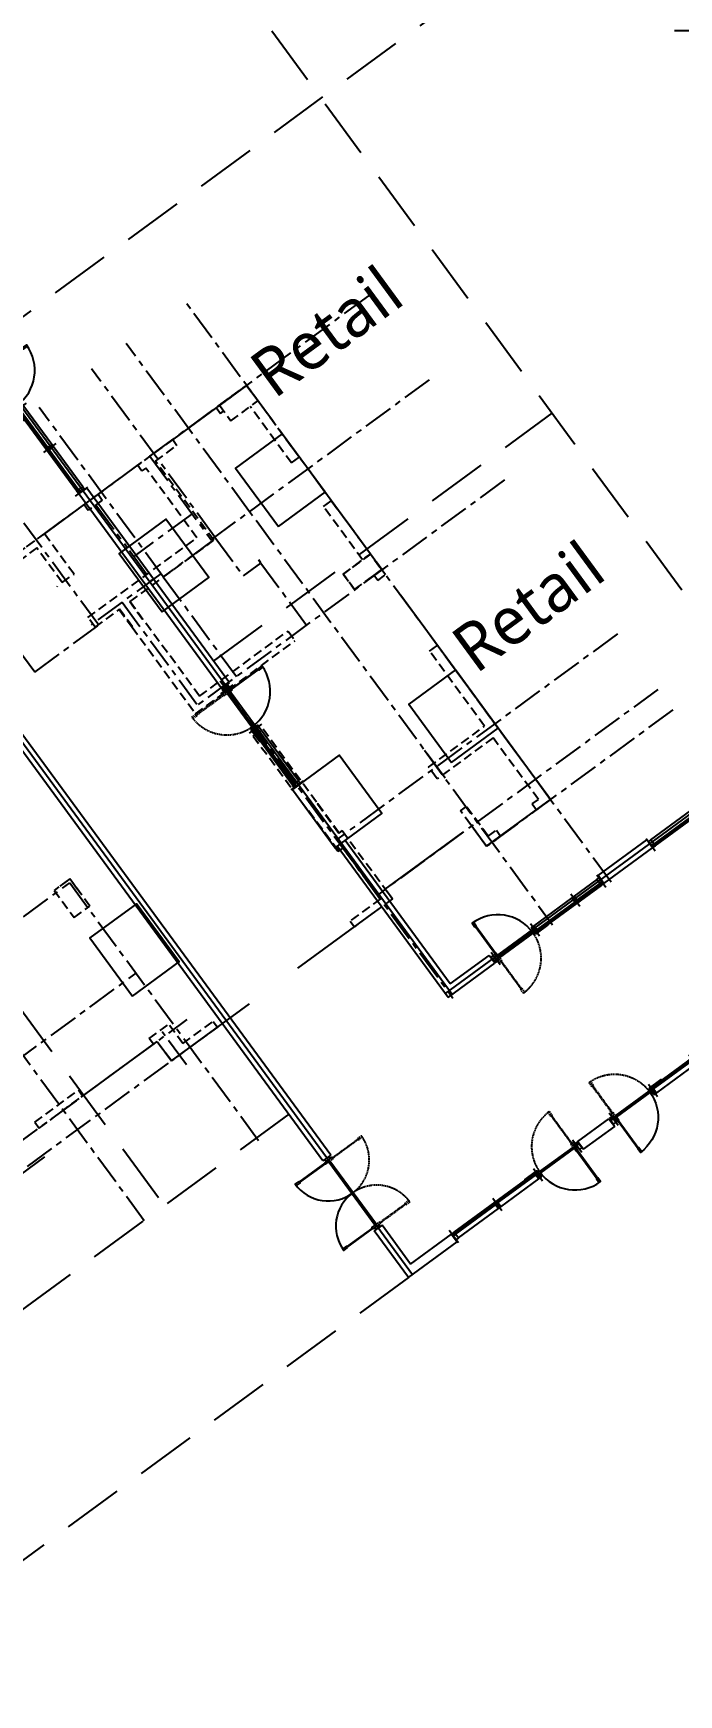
# Model space of a CAD drawing. Header units: millimetres. Extents: x 75184266 to 76346726, y -35077925 to -33679385.
# Drawn here: x 75516360 to 75529745, y -34980433 to -34945966 of the extents above; entities that cross this region are included whole.
import ezdxf
from ezdxf.enums import TextEntityAlignment as Align

# ---------------------------------------------------------------- set-up
doc = ezdxf.new("R2010")
doc.units = ezdxf.units.MM
doc.header["$LTSCALE"] = 50
doc.header["$MEASUREMENT"] = 0
doc.header["$PDMODE"] = 1
doc.header["$PDSIZE"] = -3
for name, pattern in [('CENTER', [2, 1.25, -0.25, 0.25, -0.25]), ('HIDDEN2', [0.1875, 0.125, -0.0625]), ('XR-1F-PLAN$0$CEN', [62, 60, -1, 0, -1]), ('XR-1F-PLAN$0$HIDDEN', [0.375, 0.25, -0.125]), ('XR-지하3층$0$H', [1.3, 0.8, -0.5]), ('XR-지하3층$0$HIDDEN', [0.375, 0.25, -0.125])]:
    doc.linetypes.add(name, pattern=pattern)
doc.layers.get('0').update_dxf_attribs({"linetype": 'CONTINUOUS'})
doc.layers.get('Defpoints').update_dxf_attribs({"color": 51, "linetype": 'CONTINUOUS'})
for name, color, linetype in [('AA-MKXS', 3, 'CONTINUOUS'), ('CEN', 1, 'CENTER'), ('XR-1F-PLAN$0$A-CEN02', 27, 'XR-1F-PLAN$0$CEN'), ('XR-1F-PLAN$0$A-DOR-FRAME', 7, 'CONTINUOUS'), ('XR-1F-PLAN$0$A-DOR-GL', 142, 'CONTINUOUS'), ('XR-1F-PLAN$0$A-DOR-HID', 9, 'XR-1F-PLAN$0$HIDDEN'), ('XR-1F-PLAN$0$A-DOR-TRACE', 8, 'CONTINUOUS'), ('XR-1F-PLAN$0$A-FRAME', 1, 'CONTINUOUS'), ('XR-1F-PLAN$0$A-HDCP7', 7, 'CONTINUOUS'), ('XR-1F-PLAN$0$A-WIN-ELE8', 8, 'CONTINUOUS'), ('XR-지하3층$0$CON', 2, 'CONTINUOUS'), ('XR-지하3층$0$난간', 6, 'CONTINUOUS')]:
    doc.layers.add(name, color=color, linetype=linetype)
doc.layers.add('건축', color=8, linetype='CONTINUOUS', plot=False)
doc.styles.add('XR-지하3층$0$돋움', font='', dxfattribs={"width": 0.9})
doc.styles.add('XR-지하3층$0$맑은고딕', font='')
doc.styles.get('XR-지하3층$0$돋움').set_extended_font_data('Dotum')
doc.styles.get('XR-지하3층$0$맑은고딕').set_extended_font_data('Malgun Gothic')
doc.dimstyles.new('XR-지하3층$0$20110829_평면도_면적조정$0$std_style', dxfattribs={"dimscale": 400, "dimtxt": 3, "dimasz": 1, "dimexe": 1.5, "dimexo": 2, "dimgap": 1, "dimtad": 1, "dimtoh": 1, "dimdec": 0, "dimzin": 0, "dimdsep": 46, "dimtxsty": 'XR-지하3층$0$돋움', "dimblk": 'XR-지하3층$0$20110829_평면도_면적조정$0$01420DDOT01', "dimblk1": 'XR-지하3층$0$20110829_평면도_면적조정$0$01420DDOT01', "dimblk2": 'XR-지하3층$0$20110829_평면도_면적조정$0$01420DDOT01', "dimcen": 2.5, "dimdle": 8, "dimclrd": 256, "dimclre": 256, "dimclrt": 256, "dimadec": 0, "dimazin": 0, "dimtfac": 1, "dimtdec": 0, "dimtix": 1, "dimtmove": 2, "dimatfit": 3, "dimldrblk": 'XR-지하3층$0$20110829_평면도_면적조정$0$_ClosedBlank', "dimfxl": 1, "dimtolj": 1, "dimtzin": 0, "dimlwd": -1, "dimlwe": -1, "dimarcsym": 0})

# ---------------------------------------------------------------- blocks, each defined once
blk = doc.blocks.new('XR-지하3층$0$에스컬레이터')
at = {"layer": 'XR-지하3층$0$난간'}
for p, q in [((-6134, 2778), (-6134, 2528)), ((4171, 2778), (-6134, 2778)), ((-6084, 2528), (-6134, 2528)), ((-6084, 2728), (-6084, 2528)), ((4135, 2728), (-6084, 2728)), ((-5334, 1177), (-5334, 2527)), ((3860, 2355), (-5334, 2343)), ((-5334, 1853), (3489, 1849)), ((-6133, 928), (-6133, 1178)), ((-6083, 1178), (-6133, 1178)), ((-6083, 978), (-6083, 1178)), ((3140, 1374), (-5334, 1363)), ((2812, 928), (-6133, 928)), ((2812, 928), (-6133, 928)), ((-6133, 927), (-6133, 677)), ((3070, 927), (-6133, 927)), ((3038, 978), (-6083, 978)), ((-6083, 877), (-6083, 677)), ((2477, 877), (-6083, 877)), ((-6083, 677), (-6133, 677)), ((-5333, -674), (-5334, 676)), ((2499, 503), (-5334, 493)), ((-5334, 3), (2129, -1)), ((-6132, -923), (-6132, -673)), ((-6082, -673), (-6132, -673)), ((-6082, -873), (-6082, -673)), ((1779, -478), (-5333, -487)), ((1452, -923), (-6132, -923)), ((1452, -923), (-6132, -923)), ((1488, -873), (-6082, -873))]:
    blk.add_line(p, q, dxfattribs=at)
at = {"layer": 'XR-지하3층$0$난간', "color": 8}
for p, q in [((13463, 2778), (4171, 2778)), ((13463, 2778), (13463, 2528)), ((13413, 2728), (4135, 2728)), ((12666, 1188), (12666, 2538)), ((13413, 2728), (13413, 2528)), ((13413, 2528), (13463, 2528)), ((15113, 2520), (15112, 1170)), ((3490, 1850), (12666, 1847)), ((13414, 978), (13414, 1178)), ((13414, 1178), (13464, 1178)), ((13464, 928), (13464, 1178)), ((13414, 978), (3038, 978)), ((13464, 928), (3070, 928)), ((13464, 928), (3070, 928)), ((13463, 927), (3070, 927)), ((13413, 877), (3103, 877)), ((13413, 877), (13413, 677)), ((13463, 927), (13463, 677)), ((12665, -679), (12667, 671)), ((13413, 677), (13463, 677)), ((15113, 669), (15112, -681)), ((2130, 0), (12666, -4)), ((13414, -873), (13414, -673)), ((13414, -673), (13464, -673)), ((13464, -923), (13464, -673)), ((13464, -923), (1452, -923)), ((13464, -923), (1452, -923)), ((13414, -873), (1488, -873))]:
    blk.add_line(p, q, dxfattribs=at)
at = {"layer": 'XR-지하3층$0$난간'}
for points in [[(2949, 1115), (5156, 4118)], [(3984, 2523), (-7781, 2529), (-7782, 1179), (2993, 1174)], [(2605, 646), (2450, 927), (3103, 877), (2949, 1115)], [(2625, 673), (-7781, 678), (-7782, -672), (1633, -676)], [(159, -2682), (2605, 646)]]:
    blk.add_lwpolyline(points, dxfattribs=at)
at = {"layer": 'XR-지하3층$0$난간', "color": 8}
for points in [[(15113, 2520), (3985, 2524)], [(2993, 1175), (15112, 1170)], [(15113, 669), (2625, 674)], [(1634, -675), (15112, -681)]]:
    blk.add_lwpolyline(points, dxfattribs=at)
blk = doc.blocks.new('XR-1F-PLAN$0$A$C10B20476')
at = {"layer": 'Defpoints'}
for p, q in [((134, 35), (110, 35)), ((110, 35), (110, 0)), ((134, 35), (134, 0))]:
    blk.add_line(p, q, dxfattribs=at)
at = {"layer": 'XR-1F-PLAN$0$A-CEN02', "linetype": 'Continuous'}
blk.add_line((318, 80), (0, 80), dxfattribs=at)
at = {"layer": 'XR-1F-PLAN$0$A-FRAME'}
for p, q in [((144, 80), (110, 80)), ((110, 56), (144, 56)), ((110, 43), (144, 43)), ((144, 20), (134, 20))]:
    blk.add_line(p, q, dxfattribs=at)
for points in [[(88, 20), (88, 80)], [(110, 35), (110, 80)], [(122, 48), (144, 48), (144, 20), (238, 20), (238, 80), (144, 80), (144, 51), (122, 51), (122, 48)]]:
    blk.add_lwpolyline(points, dxfattribs=at)
blk = doc.blocks.new('XR-1F-PLAN$0$A$C491451C1')
at = {"layer": 'Defpoints'}
for p, q in [((15, 208), (-20, 208)), ((15, 184), (-20, 184)), ((15, 184), (15, 208)), ((45, 208), (45, 184)), ((45, 208), (80, 208)), ((45, 184), (80, 184))]:
    blk.add_line(p, q, dxfattribs=at)
at = {"layer": 'XR-1F-PLAN$0$A-CEN02', "linetype": 'Continuous'}
blk.add_line((30, 0), (30, 318), dxfattribs=at)
at = {"layer": 'XR-1F-PLAN$0$A-FRAME'}
for p, q in [((0, 174), (0, 184)), ((24, 208), (24, 174)), ((37, 208), (37, 174)), ((60, 174), (60, 184))]:
    blk.add_line(p, q, dxfattribs=at)
for points in [[(0, 230), (60, 230)], [(29, 196), (29, 174), (0, 174), (0, 80), (60, 80), (60, 174), (32, 174), (32, 196), (29, 196)], [(15, 208), (45, 208)]]:
    blk.add_lwpolyline(points, dxfattribs=at)
blk = doc.blocks.new('XR-1F-PLAN$0$A$C7F517DA1')
at = {"layer": 'XR-1F-PLAN$0$A-DOR-FRAME', "ltscale": 0.5, "elevation": 0}
for points in [[(50, 1675), (60, 1675), (60, 1690), (75, 1690), (75, 1675), (85, 1675), (85, 1775), (50, 1775)], [(50, 925), (10, 925), (10, 825), (50, 825)], [(990, 925), (950, 925), (950, 825), (990, 825)]]:
    blk.add_lwpolyline(points, close=True, dxfattribs=at)
blk.add_lwpolyline([(50, 875), (50, 975), (60, 975), (60, 960), (75, 960), (75, 975), (85, 975), (85, 875), (50, 875)], dxfattribs=at)
at = {"layer": 'XR-1F-PLAN$0$A-DOR-GL', "elevation": 0}
blk.add_lwpolyline([(62, 962), (72, 962), (72, 1687), (62, 1687)], close=True, dxfattribs=at)
at = {"layer": 'XR-1F-PLAN$0$A-DOR-HID', "ltscale": 2, "elevation": 0}
blk.add_lwpolyline([(50, 875), (50, 775), (60, 775), (60, 790), (75, 790), (75, 775), (85, 775), (85, 875), (50, 875)], dxfattribs=at)
for points in [[(62, 788), (72, 788), (72, 63), (62, 63)], [(50, 75), (60, 75), (60, 60), (75, 60), (75, 75), (85, 75), (85, -25), (50, -25)]]:
    blk.add_lwpolyline(points, close=True, dxfattribs=at)
at = {"layer": 'XR-1F-PLAN$0$A-DOR-HID', "ltscale": 2}
blk.add_arc((50, 875, 0), 900, 270, 0, dxfattribs=at)
at = {"layer": 'XR-1F-PLAN$0$A-DOR-TRACE'}
blk.add_arc((50, 875, 0), 900, 0, 90, dxfattribs=at)
at = {"layer": 'XR-1F-PLAN$0$A-WIN-ELE8'}
for p, q in [((85, 890, 0), (950, 890, 0)), ((85, 860, 0), (950, 860, 0))]:
    blk.add_line(p, q, dxfattribs=at)
blk = doc.blocks.new('SW-4.05')
at = {"layer": 'AA-MKXS', "ltscale": 0.5}
for p, q in [((0, -200), (0, 0)), ((3250, -200, 0), (3250, 0, 0))]:
    blk.add_line(p, q, dxfattribs=at)
at = {"layer": 'XR-1F-PLAN$0$A-DOR-GL', "elevation": 0}
for points in [[(1095, -154), (1095, -178), (2105, -178), (2105, -154)], [(3195, -154), (3195, -178), (2135, -178), (2135, -154)]]:
    blk.add_lwpolyline(points, close=True, dxfattribs=at)
at = {"layer": 'XR-1F-PLAN$0$A-FRAME'}
for p, q in [((10, -200), (10, -178)), ((70, -200), (70, -178)), ((2090, -200), (2090, -178)), ((2150, -200), (2150, -178)), ((3180, -200, 0), (3180, -178, 0)), ((3240, -200, 0), (3240, -178, 0))]:
    blk.add_line(p, q, dxfattribs=at)
at = {"layer": 'XR-1F-PLAN$0$A-HDCP7', "elevation": 0}
blk.add_lwpolyline([(1350, -200), (1050, -200), (1050, -215), (1350, -215)], close=True, dxfattribs=at)
at = {"layer": 'XR-1F-PLAN$0$A-WIN-ELE8'}
for p, q in [((2090, -50, 0), (1110, -50, 0)), ((3180, -200, 0), (1110, -200, 0)), ((3180, -50, 0), (2150, -50, 0))]:
    blk.add_line(p, q, dxfattribs=at)
at = {"layer": 'XR-1F-PLAN$0$A-DOR-FRAME', "ltscale": 600, "extrusion": (0, 0, -1), "xscale": -1, "zscale": -1, "rotation": 2.5358915e-09}
blk.add_blockref('XR-1F-PLAN$0$A$C7F517DA1', (-60, -1025, 0), dxfattribs=at)
at = {"layer": 'XR-1F-PLAN$0$A-FRAME', "extrusion": (0, 0, -1), "zscale": -1, "rotation": 90.00000000253594}
blk.add_blockref('XR-1F-PLAN$0$A$C10B20476', (10, -288, 0), dxfattribs=at)
at = {"layer": 'XR-1F-PLAN$0$A-FRAME', "ltscale": 0.5, "extrusion": (0, 0, -1), "xscale": -1, "zscale": -1, "rotation": 180}
for p in [(-1110, 30, 0), (-2150, 30, 0)]:
    blk.add_blockref('XR-1F-PLAN$0$A$C491451C1', p, dxfattribs=at)
at = {"layer": 'XR-1F-PLAN$0$A-FRAME', "xscale": -1, "rotation": 269.999999997464}
blk.add_blockref('XR-1F-PLAN$0$A$C10B20476', (3160, -288, 0), dxfattribs=at)
blk = doc.blocks.new('SW-3.9')
at = {"layer": 'AA-MKXS', "ltscale": 0.5}
for p, q in [((0, 200), (0, 0)), ((2800, 200, 0), (2800, 0, 0))]:
    blk.add_line(p, q, dxfattribs=at)
at = {"layer": 'XR-1F-PLAN$0$A-DOR-GL', "elevation": 0}
for points in [[(1095, 154), (1095, 178), (2105, 178), (2105, 154)], [(2745, 154), (2745, 178), (2135, 178), (2135, 154)]]:
    blk.add_lwpolyline(points, close=True, dxfattribs=at)
at = {"layer": 'XR-1F-PLAN$0$A-FRAME'}
for p, q in [((10, 200), (10, 178)), ((70, 200), (70, 178)), ((2090, 200), (2090, 178)), ((2150, 200), (2150, 178)), ((2730, 200, 0), (2730, 178, 0)), ((2790, 200, 0), (2790, 178, 0))]:
    blk.add_line(p, q, dxfattribs=at)
at = {"layer": 'XR-1F-PLAN$0$A-HDCP7', "elevation": 0}
blk.add_lwpolyline([(1350, 200), (1050, 200), (1050, 215), (1350, 215)], close=True, dxfattribs=at)
at = {"layer": 'XR-1F-PLAN$0$A-WIN-ELE8'}
for p, q in [((2730, 200, 0), (1110, 200, 0)), ((2090, 50, 0), (1110, 50, 0)), ((2730, 50, 0), (2150, 50, 0))]:
    blk.add_line(p, q, dxfattribs=at)
at = {"layer": 'XR-1F-PLAN$0$A-DOR-FRAME', "ltscale": 600, "extrusion": (0, 0, -1), "zscale": -1, "rotation": 179.9999999825117}
blk.add_blockref('XR-1F-PLAN$0$A$C7F517DA1', (-60, 1025, 0), dxfattribs=at)
at = {"layer": 'XR-1F-PLAN$0$A-FRAME'}
for p, rotation in [((-10, 288, 0), 270.0000000174883), ((2710, 288, 0), 270.0000000174886)]:
    blk.add_blockref('XR-1F-PLAN$0$A$C10B20476', p, dxfattribs=dict(at, rotation=rotation))
at = {"layer": 'XR-1F-PLAN$0$A-FRAME', "ltscale": 0.5, "extrusion": (0, 0, -1), "zscale": -1}
for p in [(-1110, -30, 0), (-2150, -30, 0)]:
    blk.add_blockref('XR-1F-PLAN$0$A$C491451C1', p, dxfattribs=at)
blk = doc.blocks.new('XR-1F-PLAN$0$양개문')
at = {"layer": 'XR-1F-PLAN$0$A-DOR-FRAME', "ltscale": 0.5}
for points in [[(50, 800), (60, 800), (60, 815), (75, 815), (75, 800), (85, 800), (85, 900), (50, 900)], [(1750, 800), (1740, 800), (1740, 815), (1725, 815), (1725, 800), (1715, 800), (1715, 900), (1750, 900)], [(50, 100), (0, 100), (0, 0), (50, 0)], [(50, 150), (60, 150), (60, 135), (75, 135), (75, 150), (85, 150), (85, 50), (50, 50)], [(1750, 150), (1740, 150), (1740, 135), (1725, 135), (1725, 150), (1715, 150), (1715, 50), (1750, 50)], [(1800, 100), (1750, 100), (1750, 0), (1800, 0)]]:
    blk.add_lwpolyline(points, close=True, dxfattribs=at)
at = {"layer": 'XR-1F-PLAN$0$A-DOR-GL'}
for points in [[(62, 137), (72, 137), (72, 812), (62, 812)], [(1737, 137), (1727, 137), (1727, 812), (1737, 812)]]:
    blk.add_lwpolyline(points, close=True, dxfattribs=at)
at = {"layer": 'XR-1F-PLAN$0$A-DOR-HID', "ltscale": 2}
for points in [[(50, -50), (60, -50), (60, -35), (75, -35), (75, -50), (85, -50), (85, 50), (50, 50)], [(1750, -50), (1740, -50), (1740, -35), (1725, -35), (1725, -50), (1715, -50), (1715, 50), (1750, 50)], [(62, -37), (72, -37), (72, -712), (62, -712)], [(1737, -37), (1727, -37), (1727, -712), (1737, -712)], [(50, -700), (60, -700), (60, -715), (75, -715), (75, -700), (85, -700), (85, -800), (50, -800)], [(1750, -700), (1740, -700), (1740, -715), (1725, -715), (1725, -700), (1715, -700), (1715, -800), (1750, -800)]]:
    blk.add_lwpolyline(points, close=True, dxfattribs=at)
for centre, start, end in [((50, 50), 270, 0), ((1750, 50), 180, 270)]:
    blk.add_arc(centre, 850, start, end, dxfattribs=at)
at = {"layer": 'XR-1F-PLAN$0$A-DOR-TRACE'}
for centre, start, end in [((50, 50), 360, 90), ((1750, 50), 90, 180)]:
    blk.add_arc(centre, 850, start, end, dxfattribs=at)
at = {"layer": 'XR-1F-PLAN$0$A-WIN-ELE8'}
for p, q in [((1715, 65), (85, 65)), ((1715, 35), (85, 35))]:
    blk.add_line(p, q, dxfattribs=at)
blk = doc.blocks.new('A$C7F901E10')
at = {"layer": 'AA-MKXS', "ltscale": 0.5}
for p, q in [((100, -1600), (-100, -1600)), ((100, -4150), (-100, -4150))]:
    blk.add_line(p, q, dxfattribs=at)
at = {"layer": 'XR-1F-PLAN$0$A-DOR-GL', "elevation": 0}
blk.add_lwpolyline([(54, -3055), (78, -3055), (78, -1655), (54, -1655)], close=True, dxfattribs=at)
at = {"layer": 'XR-1F-PLAN$0$A-FRAME'}
for p, q in [((100, -1610), (78, -1610)), ((100, -1670), (78, -1670)), ((100, -4080), (78, -4080)), ((100, -4140), (78, -4140))]:
    blk.add_line(p, q, dxfattribs=at)
at = {"layer": 'XR-1F-PLAN$0$A-HDCP7', "elevation": 0}
blk.add_lwpolyline([(100, -2800), (100, -3100), (115, -3100), (115, -2800)], close=True, dxfattribs=at)
at = {"layer": 'XR-1F-PLAN$0$A-WIN-ELE8'}
for p, q in [((-50, -1670, 0), (-50, -3040, 0)), ((100, -1670, 0), (100, -3040, 0))]:
    blk.add_line(p, q, dxfattribs=at)
at = {"layer": 'XR-1F-PLAN$0$A-DOR-FRAME', "ltscale": 600, "extrusion": (0, 0, -1), "xscale": -1, "zscale": -1, "rotation": 270.0000000193868}
blk.add_blockref('XR-1F-PLAN$0$A$C7F517DA1', (-925, -4090, 0), dxfattribs=at)
at = {"layer": 'XR-1F-PLAN$0$A-FRAME', "xscale": -0.9999999999999998, "rotation": 359.999999980613}
blk.add_blockref('XR-1F-PLAN$0$A$C10B20476', (188, -1690, 0), dxfattribs=at)
at = {"layer": 'XR-1F-PLAN$0$A-FRAME', "ltscale": 0.5, "extrusion": (0, 0, -1), "xscale": -0.9999999999999998, "zscale": -0.9999999999999998, "rotation": 90.00000001938686}
blk.add_blockref('XR-1F-PLAN$0$A$C491451C1', (130, -3040, 0), dxfattribs=at)
at = {"layer": 'XR-1F-PLAN$0$A-FRAME', "extrusion": (0, 0, -1), "zscale": -0.9999999999999996}
blk.add_blockref('XR-1F-PLAN$0$A$C10B20476', (-188, -4160, 0), dxfattribs=at)
blk = doc.blocks.new('XR-지하3층$0$20110829_평면도_면적조정$0$01420DDOT01')
blk.add_line((-1.5, 0), (1.5, 0))
at = {"const_width": 0.5}
blk.add_lwpolyline([(-0.25, 0, 1), (0.25, 0, 1)], format="xyb", close=True, dxfattribs=at)
blk = doc.blocks.new('*D202')
at = {"layer": 'Defpoints', "color": 0, "transparency": 16777216}
for p in [(75609430, -34956528, 0), (75615339, -34964587), (75504911, -35033156, 0)]:
    blk.add_point(p, dxfattribs=at)
at = {"layer": '건축'}
for p, q in [((75609903, -34957173), (75615694, -34965071)), ((75511142, -35040979), (75615016, -34964824)), ((75505384, -35033801), (75511174, -35041699))]:
    blk.add_line(p, q, dxfattribs=at)
at = {"layer": '건축', "xscale": 400, "yscale": 400, "zscale": 400}
for p, rotation in [((75615339, -34964587), 36.24693456144445), ((75510820, -35041215), 216.2469345614445)]:
    blk.add_blockref('XR-지하3층$0$20110829_평면도_면적조정$0$01420DDOT01', p, dxfattribs=dict(at, rotation=rotation))
at = {"layer": '건축', "insert": (75562310, -35001852), "char_height": 1800, "attachment_point": 5, "rotation": 36.2469, "style": 'XR-지하3층$0$돋움'}
blk.add_mtext('\\A1;129600', dxfattribs=at)
blk = doc.blocks.new('XR-지하3층$0$20110829_평면도_면적조정$0$_ClosedBlank')
at = {"color": 0, "linetype": 'ByBlock', "lineweight": -2}
for p, q in [((-1, 0.167), (0, 0)), ((-1, 0.167), (-1, -0.167)), ((0, 0), (-1, -0.167))]:
    blk.add_line(p, q, dxfattribs=at)
blk = doc.blocks.new('XR-지하3층$0$기둥 0620')
at = {"layer": 'XR-지하3층$0$CON', "ltscale": 0.5}
blk.add_lwpolyline([(-600, 0), (600, 0), (600, 1500), (-600, 1500)], close=True, dxfattribs=at)

msp = doc.modelspace()

# ---------------------------------------------------------------- linework, layer by layer
at = {"layer": 'CEN', "ltscale": 10}
for p, q in [((75518779.6, -34954739.8), (75520050.9, -34956473.7)), ((75517658.6, -34955747.8), (75518319.2, -34956648.7)), ((75520050.9, -34956473.7), (75520845.3, -34955891.2)), ((75518353.4, -34956695.4), (75518811.7, -34957320.3)), ((75517116.8, -34963591.4), (75521034, -34968933.6))]:
    msp.add_line(p, q, dxfattribs=at)
for points in [[(75518779.6, -34954739.8), (75523324.7, -34951407.2)], [(75528340.3, -34963576.2), (75519497.8, -34951516.9)], [(75520845.3, -34955891.2), (75518288.2, -34952403.9)], [(75520127.5, -34956417.5), (75517570.4, -34952930.1)], [(75520845.3, -34955891.2), (75524596, -34953141)], [(75519056.6, -34957240), (75516481.7, -34953728.4)], [(75517717.6, -34958246.6), (75515131, -34954718.9)], [(75518606.2, -34954867), (75513052.8, -34958939)], [(75526130.5, -34955233.7), (75519766.9, -34959899.8)], [(75519654.7, -34955933.4), (75518445.1, -34956820.4)], [(75524898.8, -34961419.4), (75520845.3, -34955891.2)], [(75520068.7, -34956497.9), (75519056.6, -34957240)], [(75520127.5, -34956417.5), (75520718.9, -34957223.9)], [(75519009.3, -34957175.5), (75518202.8, -34957766.8)], [(75520718.9, -34957223.9), (75521081.8, -34956957.9)], [(75521081.8, -34956957.9), (75521034.4, -34956893.3)], [(75521081.8, -34956957.9), (75522024.9, -34958244.1)], [(75519056.6, -34957240), (75520573.3, -34959308.5)], [(75518202.8, -34957766.8), (75517561.6, -34958237)], [(75518202.8, -34957766.8), (75519766.9, -34959899.8)], [(75516391, -34959219.3), (75517717.6, -34958246.6)], [(75516391, -34959219.3), (75515918, -34958574.1)], [(75528472.1, -34958427.2), (75522652.8, -34962694.2)], [(75520237.3, -34959399.9), (75525062.1, -34965979.9)], [(75529314.7, -34959576.4), (75523495.5, -34963843.3)], [(75529625.2, -34959999.8), (75525761.5, -34962832.8)], [(75524473.1, -34960838.9), (75527130.6, -34964463.2)], [(75509708.9, -34969023.3), (75517116.8, -34963591.4)], [(75511083.7, -34970898.2), (75518491.6, -34965466.4)], [(75514743.8, -34965250.8), (75518699.3, -34970645.4)], [(75511911.5, -34972027.2), (75519553.3, -34966423.9)], [(75519537.4, -34967366.1), (75519034.5, -34966680.2)], [(75512207.2, -34972430.5), (75519728, -34966915.9)], [(75516593.2, -34969276.5), (75499337.8, -34981928.9)]]:
    msp.add_lwpolyline(points, dxfattribs=at)
at = {"layer": '건축', "linetype": 'XR-지하3층$0$HIDDEN', "ltscale": 100}
for p, q in [((75532024.7, -34960543.5), (75515942.2, -34938607.3)), ((75515311.5, -34952461.3), (75528537.8, -34942764.5)), ((75520100.8, -34958993.7), (75527117.2, -34953849.7)), ((75518959.8, -34970122), (75513755.9, -34963024.1)), ((75521658.7, -34968391.2), (75492625.6, -34989676.8)), ((75524142, -34971778.4), (75495108.9, -34993064))]:
    msp.add_line(p, q, dxfattribs=at)
at = {"layer": '건축', "ltscale": 0.5}
for p, q in [((75525045.9, -34965907.9), (75508727, -34943649.2)), ((75524222.7, -34971719.3), (75505420.4, -34946073.4)), ((75522529.5, -34969240.8), (75505501.1, -34946014.2)), ((75522368.2, -34969359), (75505458, -34946293.8)), ((75520431.3, -34959444.5), (75517469.7, -34955404.9)), ((75520270, -34959562.8), (75517308.4, -34955523.2)), ((75524906.2, -34965886.4), (75538455, -34955953.1)), ((75525008.3, -34965687.5), (75522825.9, -34962710.8)), ((75528072.9, -34963440.7), (75529081, -34962701.6)), ((75524965.3, -34965967), (75522664.6, -34962829)), ((75528191.2, -34963602), (75529199.3, -34962862.9)), ((75525008.3, -34965687.5), (75525814.8, -34965096.2)), ((75524965.3, -34965967), (75525933, -34965257.5)), ((75527652.9, -34968956.4), (75528298.1, -34968483.4)), ((75527771.2, -34969117.7), (75528416.4, -34968644.7)), ((75522529.5, -34969240.8), (75522368.2, -34969359)), ((75523593.8, -34970692.4), (75523432.5, -34970810.7)), ((75524142, -34971778.4), (75523432.5, -34970810.7)), ((75524185.1, -34971498.9), (75523593.8, -34970692.4)), ((75524185.1, -34971498.9), (75525031.9, -34970878.1)), ((75524142, -34971778.4), (75525150.1, -34971039.4))]:
    msp.add_line(p, q, dxfattribs=at)
at = {"layer": '건축', "linetype": 'HIDDEN2', "ltscale": 30}
for p, q in [((75520259.4, -34953654.8), (75520783.6, -34953270.4)), ((75520783.6, -34953270.4), (75520931.4, -34953472)), ((75520154.6, -34953731.6), (75520243.3, -34953852.6)), ((75519251.4, -34954393.9), (75519340.1, -34954514.9)), ((75518807.8, -34954719.1), (75518525.6, -34954926.1)), ((75521716.2, -34954880.6), (75521877.5, -34954762.3)), ((75521716.2, -34954880.6), (75521877.5, -34954762.3)), ((75518525.6, -34954926.1), (75518614.3, -34955047.1)), ((75517703, -34955529.3), (75517412.7, -34955742.1)), ((75517703, -34955529.3), (75517791.7, -34955650.2)), ((75522378.5, -34955783.8), (75522539.8, -34955665.5)), ((75517495.3, -34958087.2), (75519753.4, -34956431.5)), ((75518369, -34957756.6), (75520102.8, -34956485.2)), ((75522785.4, -34957184.3), (75523349.9, -34956770.4)), ((75523021.9, -34957506.9), (75523586.4, -34957092.9)), ((75523438.6, -34956891.3), (75523586.4, -34957092.9)), ((75523502, -34957316), (75523663.3, -34957197.8)), ((75517643.2, -34958288.8), (75518143.2, -34957922.2)), ((75519805.9, -34959716.2), (75518635.1, -34958119.5)), ((75518409.3, -34958285), (75519727.9, -34960083.4)), ((75519727.9, -34960083.4), (75521792.4, -34958569.6)), ((75519805.9, -34959716.2), (75521644.5, -34958368)), ((75524578.2, -34958783.7), (75524739.5, -34958665.5)), ((75520923, -34960546.3), (75522058.3, -34962094.7)), ((75521124.6, -34960398.5), (75522259.9, -34961946.9)), ((75525220.5, -34962094.9), (75525341.4, -34962006.2)), ((75526705.1, -34961954.9), (75526834.1, -34961860.3)), ((75526705.1, -34961954.9), (75526793.8, -34962075.9)), ((75525362.4, -34962288.4), (75525451.1, -34962409.4)), ((75522767.9, -34962504.4), (75523808.6, -34963923.7)), ((75525793.8, -34962623.1), (75525963.2, -34962498.9)), ((75525963.2, -34962498.9), (75526051.9, -34962619.9)), ((75522784, -34962864.6), (75523558.6, -34963921)), ((75516917.1, -34963657.2), (75517118.7, -34963509.4)), ((75523558.6, -34963921), (75522929.6, -34964382.3)), ((75523808.6, -34963923.7), (75523018.3, -34964503.2)), ((75518763.1, -34966817.4), (75519166.3, -34966521.7)), ((75519461.9, -34966924.9), (75520091, -34966463.7)), ((75520091, -34966463.7), (75520179.7, -34966584.7)), ((75518851.8, -34966938.3), (75518763.1, -34966817.4)), ((75516392.1, -34968555.8), (75517295.3, -34967893.6)), ((75517384, -34968014.5), (75517295.3, -34967893.6)), ((75516480.8, -34968676.8), (75517384, -34968014.5)), ((75516392.1, -34968555.8), (75516480.8, -34968676.8))]:
    msp.add_line(p, q, dxfattribs=at)
at = {"layer": '건축'}
msp.add_line((75522929.6, -34964382.3), (75523018.3, -34964503.2), dxfattribs=at)
at = {"layer": '건축', "linetype": 'XR-지하3층$0$H', "ltscale": 50}
msp.add_lwpolyline([(75509489, -34973803.6), (75518932.4, -34966879.2), (75519228.1, -34967282.4), (75523808.6, -34963923.7), (75523660.8, -34963722.1), (75525451.1, -34962409.4), (75525761.5, -34962832.8), (75527084.1, -34961863), (75520783.6, -34953270.4), (75513106.3, -34958899.8)], dxfattribs=at)
at = {"layer": '건축', "linetype": 'HIDDEN2', "ltscale": 30}
for points in [[(75520783.6, -34953270.4), (75520154.6, -34953731.6)], [(75521877.5, -34954762.3), (75520783.6, -34953270.4)], [(75521716.2, -34954880.6), (75520858.8, -34953711.3)], [(75520243.3, -34953852.6), (75520307.8, -34953805.3)], [(75519251.4, -34954393.9), (75518807.8, -34954719.1)], [(75518896.5, -34954840.1), (75519340.1, -34954514.9)], [(75518694.9, -34954987.9), (75518614.3, -34955047.1)], [(75519753.4, -34956431.5), (75518694.9, -34954987.9)], [(75520102.8, -34956485.2), (75518896.5, -34954840.1)], [(75517412.7, -34955742.1), (75517501.4, -34955863.1)], [(75517791.7, -34955650.2), (75517501.4, -34955863.1)], [(75523188.6, -34956888.6), (75522378.5, -34955783.8)], [(75523663.3, -34957197.8), (75522539.8, -34955665.5)], [(75517205.1, -34957184), (75516590.1, -34956345.3), (75515501.4, -34957143.6)], [(75516436.9, -34956643.6), (75515590.1, -34957264.5)], [(75516963.1, -34957361.4), (75516436.9, -34956643.6)], [(75516963.1, -34957361.4), (75517205.1, -34957184)], [(75523021.9, -34957506.9), (75522785.4, -34957184.3)], [(75523344.5, -34957270.3), (75523586.4, -34957092.9)], [(75523502, -34957316), (75523425.1, -34957211.2)], [(75516858.3, -34957438.2), (75516846.2, -34957447.1)], [(75518635.1, -34958119.5), (75518627, -34958125.4), (75518360.9, -34957762.5), (75518369, -34957756.6)], [(75517643.2, -34958288.8), (75517495.3, -34958087.2)], [(75518409.3, -34958285), (75518417.3, -34958279.1), (75518151.2, -34957916.2), (75518143.2, -34957922.2)], [(75521644.5, -34958368), (75521792.4, -34958569.6)], [(75521644.5, -34958368), (75521792.4, -34958569.6)], [(75525719.5, -34960340.2), (75524578.2, -34958783.7)], [(75526176.4, -34960625.1), (75524739.5, -34958665.5)], [(75520923, -34960546.3), (75521124.6, -34960398.5)], [(75525896.9, -34960582.1), (75524735.6, -34961433.6), (75524558.2, -34961191.7), (75525719.5, -34960340.2)], [(75526834.1, -34961860.3), (75525896.9, -34960582.1)], [(75527084.1, -34961863), (75525999, -34960383.2)], [(75522259.9, -34961946.9), (75522251.8, -34961952.8), (75522695.3, -34962557.6), (75522703.4, -34962551.7)], [(75525793.8, -34962623.1), (75525341.4, -34962006.2)], [(75527084.1, -34961863), (75526793.8, -34962075.9)], [(75522687.2, -34962935.6), (75522066.4, -34962088.8), (75522058.3, -34962094.7)], [(75525761.5, -34962832.8), (75525220.5, -34962094.9)], [(75522767.9, -34962504.4), (75522703.4, -34962551.7)], [(75526051.9, -34962619.9), (75525761.5, -34962832.8)], [(75522784, -34962864.6), (75522687.2, -34962935.6)], [(75517278.4, -34963727.1), (75517118.7, -34963509.4)], [(75519461.9, -34966924.9), (75519166.3, -34966521.7)], [(75520179.7, -34966584.7), (75519228.1, -34967282.4)], [(75518851.8, -34966938.3), (75518932.4, -34966879.2)], [(75518932.4, -34966879.2), (75519228.1, -34967282.4)]]:
    msp.add_lwpolyline(points, dxfattribs=at)
for points in [[(75520783.6, -34953270.4), (75520219.1, -34953684.3), (75520455.6, -34954006.9), (75521020.1, -34953593)], [(75523349.9, -34956770.4), (75522785.4, -34957184.3), (75523021.9, -34957506.9), (75523586.4, -34957092.9)], [(75518635.1, -34958119.5), (75518627, -34958125.4), (75518360.9, -34957762.5), (75518369, -34957756.6)], [(75518409.3, -34958285), (75518417.3, -34958279.1), (75518151.2, -34957916.2), (75518143.2, -34957922.2)], [(75522703.4, -34962551.7), (75522695.3, -34962557.6), (75522251.8, -34961952.8), (75522259.9, -34961946.9)], [(75522687.2, -34962935.6), (75522679.2, -34962941.5), (75522058.3, -34962094.7), (75522066.4, -34962088.8)], [(75516796.1, -34963745.9), (75517210.1, -34964310.4), (75517532.6, -34964073.9), (75517118.7, -34963509.4)]]:
    msp.add_lwpolyline(points, close=True, dxfattribs=at)

# ---------------------------------------------------------------- block references
at = {"layer": '건축'}
for name, p, rotation in [('XR-지하3층$0$에스컬레이터', (75531722.6, -34944193.9), 306.2542763311289), ('SW-4.05', (75515548.1, -34952783.9, 0), 306.2468339709912), ('XR-지하3층$0$기둥 0620', (75521926.7, -34955843.1), 36.25147569804023), ('XR-지하3층$0$기둥 0620', (75519515.4, -34957611.2), 36.25147569804023), ('XR-지하3층$0$기둥 0620', (75525516, -34960738.2), 36.25147569804023), ('XR-지하3층$0$기둥 0620', (75523104.8, -34962506.2), 36.25147569804023), ('XR-지하3층$0$기둥 0620', (75518903.3, -34965587.1), 36.25147569804023), ('SW-3.9', (75528416.4, -34968644.7), 36.24693353315659), ('SW-4.05', (75527771.2, -34969117.7, 0), 216.2468339701114), ('XR-1F-PLAN$0$양개문', (75523553.5, -34970722), 126.2469335652353)]:
    msp.add_blockref(name, p, dxfattribs=dict(at, rotation=rotation))
at = {"layer": '건축', "ltscale": 0.5, "rotation": 216.2469335647687}
msp.add_blockref('A$C7F901E10', (75522804.4, -34962850.5), dxfattribs=at)
at = {"layer": '건축', "xscale": -1}
for name, p, rotation in [('SW-4.05', (75531702.1, -34960780, 0), 36.24703316155188), ('SW-3.9', (75525814.8, -34965096.2, 0), 216.2469335985067)]:
    msp.add_blockref(name, p, dxfattribs=dict(at, rotation=rotation))

# ---------------------------------------------------------------- texts
at = {"layer": '건축', "style": 'XR-지하3층$0$맑은고딕'}
for p in [(75522437, -34952154.9, 0.1), (75526619.8, -34957860.1, 0.1)]:
    msp.add_text('Retail', height=1000, rotation=36.24693, dxfattribs=at).set_placement(p, align=Align.MIDDLE_CENTER)

# ---------------------------------------------------------------- dimensions: what is measured, and where the dimension line sits
at = {"layer": '건축'}
dim = msp.add_linear_dim(base=(75615338.8, -34964587.2), p1=(75504910.7, -35033155.8, 0), p2=(75609430, -34956527.7, 0), angle=36.24693, dimstyle='XR-지하3층$0$20110829_평면도_면적조정$0$std_style', override={"dimtxt": 4.5}, dxfattribs=at)
dim.commit()
dim.dimension.update_dxf_attribs({"geometry": '*D202', "text_midpoint": (75562309.8, -35001851.8)})

doc.saveas('drawing.dxf')
